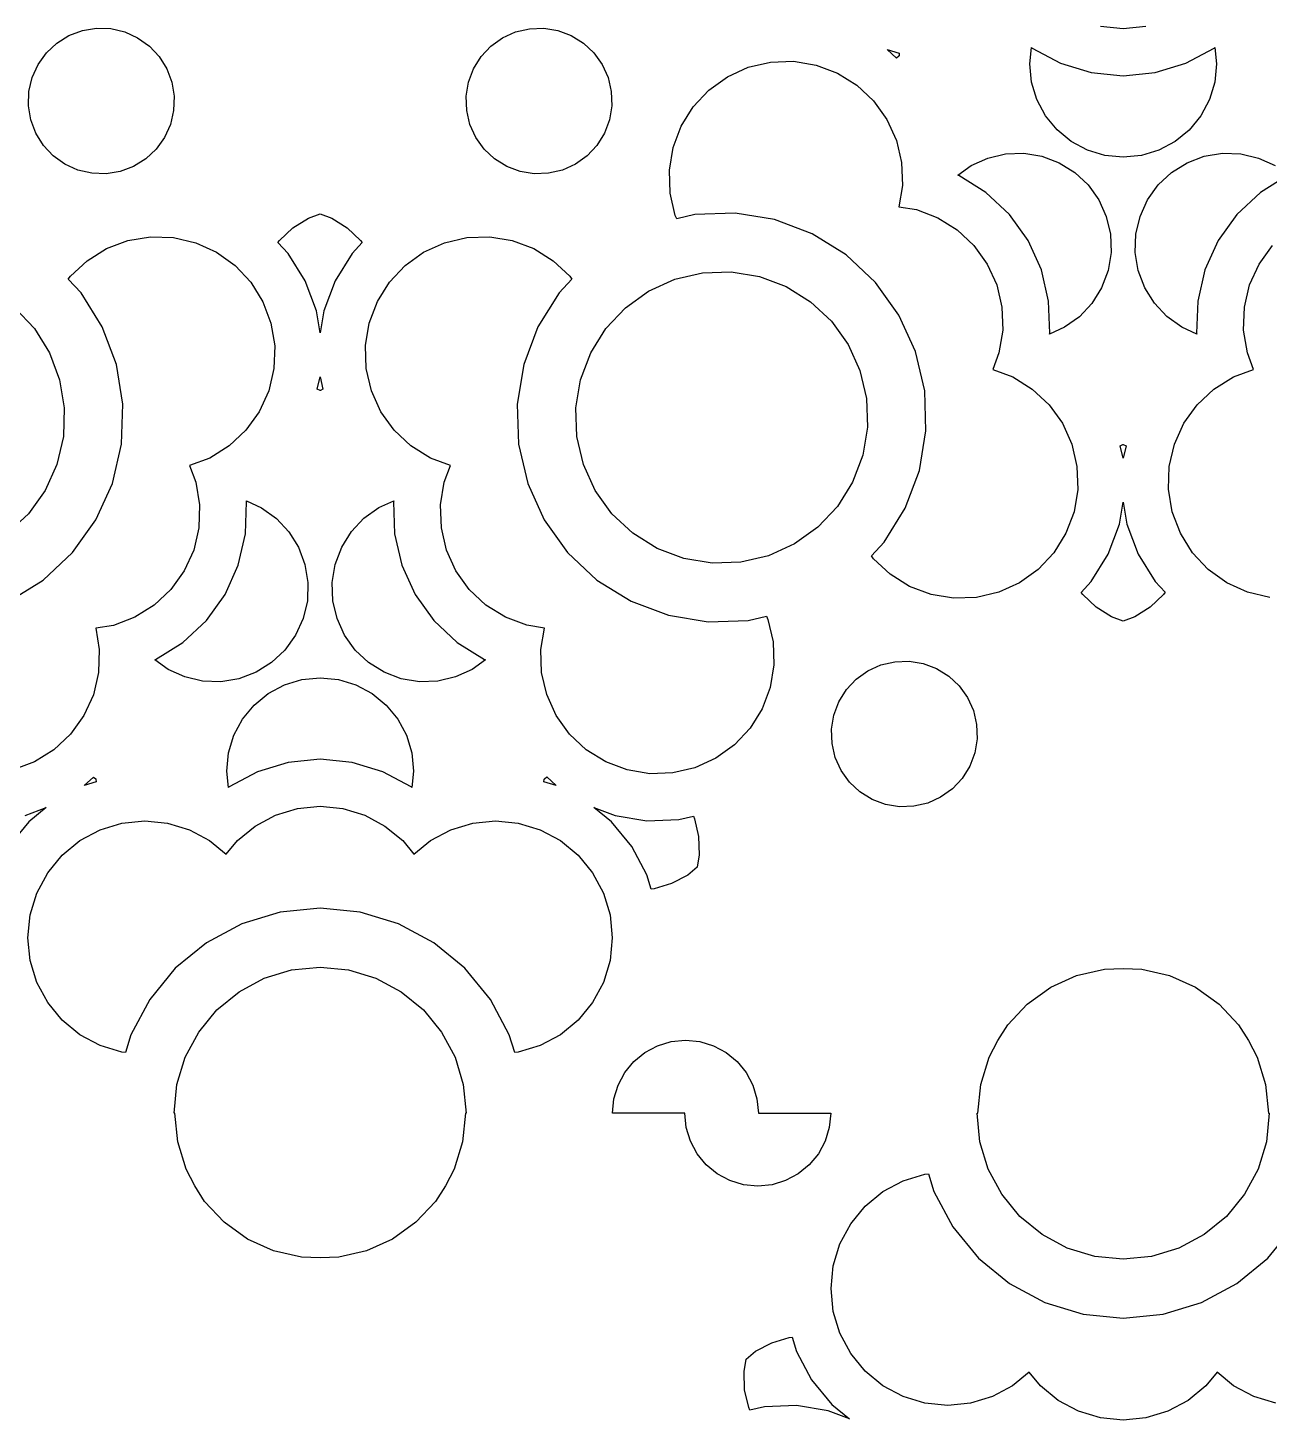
# Model space of a CAD drawing. Header units: metres. Extents: x -75 to 75, y 0 to 231.
# Drawn here: x -16.42 to 12.95, y 51.4 to 84.31 of the extents above; entities that cross this region are included whole.
import ezdxf

# ---------------------------------------------------------------- set-up
doc = ezdxf.new("R2010")
doc.units = ezdxf.units.M

msp = doc.modelspace()

# ---------------------------------------------------------------- linework, layer by layer
for p, q in [((-15.125, 84.2436), (-14.7916, 84.2987)), ((-14.7916, 84.2987), (-14.4524, 84.2883)), ((-14.4524, 84.2883), (-14.1242, 84.2112)), ((-4.87582, 84.2112), (-4.54764, 84.2877)), ((-4.54764, 84.2877), (-4.20844, 84.2993)), ((-4.20844, 84.2993), (-3.87503, 84.2436)), ((9.5, 84.2877), (8.96075, 84.3405)), ((10.0387, 84.341), (9.5, 84.2877)), ((-15.9756, 83.7148), (-15.7286, 83.9456)), ((-15.7286, 83.9456), (-15.4416, 84.1242)), ((-15.4416, 84.1242), (-15.125, 84.2436)), ((-14.1242, 84.2112), (-13.8169, 84.072)), ((-13.8169, 84.072), (-13.5397, 83.8737)), ((-5.45972, 83.8737), (-5.1814, 84.0726)), ((-5.1814, 84.0726), (-4.87582, 84.2112)), ((-3.87503, 84.2436), (-3.55844, 84.1242)), ((-3.55844, 84.1242), (-3.27084, 83.945)), ((-3.27084, 83.945), (-3.02383, 83.7142)), ((-16.1716, 83.4406), (-15.9756, 83.7148)), ((-13.5397, 83.8737), (-13.3083, 83.6273)), ((-13.3083, 83.6273), (-13.1298, 83.3397)), ((-5.86966, 83.3397), (-5.69107, 83.6273)), ((-5.69107, 83.6273), (-5.45972, 83.8737)), ((-3.02383, 83.7142), (-2.82785, 83.44)), ((3.91678, 83.7989), (4.20322, 83.7119)), ((4.13654, 83.5936), (3.91678, 83.7989)), ((4.19452, 83.6371), (4.13654, 83.5936)), ((4.19742, 83.6447), (4.19452, 83.6371)), ((4.20322, 83.7119), (4.19742, 83.6447)), ((7.29083, 83.4539), (7.3291, 83.8406)), ((7.3291, 83.8406), (7.34592, 83.8267)), ((7.34592, 83.8267), (8.0162, 83.4684)), ((10.9832, 83.4684), (11.6535, 83.8267)), ((11.6535, 83.8267), (11.6703, 83.8406)), ((11.6703, 83.8406), (11.7086, 83.4527)), ((-16.3119, 83.1321), (-16.1716, 83.4406)), ((-13.1298, 83.3397), (-13.0103, 83.0231)), ((-5.98911, 83.0231), (-5.86966, 83.3397)), ((-2.82785, 83.44), (-2.68811, 83.1315)), ((0.13742, 83.1512), (0.63144, 83.375)), ((0.63144, 83.375), (1.15735, 83.4974)), ((1.15735, 83.4974), (1.70065, 83.5159)), ((1.70065, 83.5159), (2.23352, 83.4272)), ((2.23352, 83.4272), (2.74088, 83.237)), ((7.33374, 83.0225), (7.29083, 83.4539)), ((8.0162, 83.4684), (8.7439, 83.248)), ((10.2555, 83.248), (10.9832, 83.4684)), ((11.7086, 83.4527), (11.6663, 83.0225)), ((-16.3884, 82.8039), (-16.3119, 83.1321)), ((-13.0103, 83.0231), (-12.9558, 82.6897)), ((-6.04419, 82.6897), (-5.98911, 83.0231)), ((-2.68811, 83.1315), (-2.61215, 82.8033)), ((-0.30209, 82.8358), (0.13742, 83.1512)), ((2.74088, 83.237), (3.20184, 82.95)), ((3.20184, 82.95), (3.59613, 82.5801)), ((7.4584, 82.6085), (7.33374, 83.0225)), ((8.7439, 83.248), (9.5, 83.1732)), ((9.5, 83.1732), (10.2555, 83.248)), ((11.6663, 83.0225), (11.541, 82.6085)), ((-16.3994, 82.4647), (-16.3884, 82.8039)), ((-12.9558, 82.6897), (-12.9668, 82.351)), ((-6.03201, 82.3516), (-6.04419, 82.6897)), ((-2.61215, 82.8033), (-2.59998, 82.4641)), ((-0.67261, 82.4409), (-0.30209, 82.8358)), ((7.66251, 82.2264), (7.4584, 82.6085)), ((11.541, 82.6085), (11.3363, 82.2258)), ((-16.3449, 82.1313), (-16.3994, 82.4647)), ((-12.9668, 82.351), (-13.0434, 82.0229)), ((-5.95605, 82.0229), (-6.03201, 82.3516)), ((-2.59998, 82.4641), (-2.65506, 82.1301)), ((-0.95789, 81.9805), (-0.67261, 82.4409)), ((3.59613, 82.5801), (3.91156, 82.1406)), ((-16.2255, 81.8147), (-16.3449, 82.1313)), ((-13.0434, 82.0229), (-13.1831, 81.7144)), ((-5.81631, 81.715), (-5.95605, 82.0229)), ((-2.65506, 82.1301), (-2.77451, 81.8141)), ((-1.14865, 81.4738), (-0.95789, 81.9805)), ((3.91156, 82.1406), (4.1348, 81.6465)), ((7.93735, 81.8912), (7.66251, 82.2264)), ((11.3363, 82.2258), (11.0615, 81.8907)), ((-16.0469, 81.5271), (-16.2255, 81.8147)), ((-13.1831, 81.7144), (-13.3802, 81.439)), ((-5.62033, 81.4401), (-5.81631, 81.715)), ((-2.77451, 81.8141), (-2.95367, 81.5259)), ((4.1348, 81.6465), (4.2583, 81.1195)), ((8.27191, 81.617), (7.93735, 81.8912)), ((8.6546, 81.4123), (8.27191, 81.617)), ((10.7275, 81.617), (10.3448, 81.4123)), ((11.0615, 81.8907), (10.7275, 81.617)), ((-15.8156, 81.2807), (-16.0469, 81.5271)), ((-13.3802, 81.439), (-13.6267, 81.2088)), ((-5.37332, 81.2094), (-5.62033, 81.4401)), ((-2.95367, 81.5259), (-3.18445, 81.2795)), ((-1.23737, 80.9403), (-1.14865, 81.4738)), ((6.29816, 81.2279), (6.71854, 81.3265)), ((6.71854, 81.3265), (7.15225, 81.3416)), ((7.15225, 81.3416), (7.57959, 81.2708)), ((9.0686, 81.2865), (8.6546, 81.4123)), ((9.5, 81.2447), (9.0686, 81.2865)), ((9.93082, 81.287), (9.5, 81.2447)), ((10.3448, 81.4123), (9.93082, 81.287)), ((11.4198, 81.2714), (11.8472, 81.341)), ((11.8472, 81.341), (12.2809, 81.3276)), ((12.2809, 81.3276), (12.7013, 81.2285)), ((-15.5372, 81.0818), (-15.8156, 81.2807)), ((-15.2311, 80.9432), (-15.5372, 81.0818)), ((-13.9143, 81.0296), (-14.2309, 80.9102)), ((-13.6267, 81.2088), (-13.9143, 81.0296)), ((-5.08572, 81.0302), (-5.37332, 81.2094)), ((-4.76913, 80.9107), (-5.08572, 81.0302)), ((-3.45871, 81.0835), (-3.76834, 80.9438)), ((-3.18445, 81.2795), (-3.45871, 81.0835)), ((4.2583, 81.1195), (4.27628, 80.5779)), ((5.5867, 80.8232), (5.90329, 81.0493)), ((5.90329, 81.0493), (6.29816, 81.2279)), ((7.57959, 81.2708), (7.98489, 81.1177)), ((7.98489, 81.1177), (8.35309, 80.8887)), ((10.6463, 80.8893), (11.0151, 81.1183)), ((11.0151, 81.1183), (11.4198, 81.2714)), ((12.7013, 81.2285), (13.0967, 81.0499)), ((-14.9035, 80.8661), (-15.2311, 80.9432)), ((-14.5643, 80.8557), (-14.9035, 80.8661)), ((-14.2309, 80.9102), (-14.5643, 80.8557)), ((-4.43573, 80.8551), (-4.76913, 80.9107)), ((-4.09653, 80.8667), (-4.43573, 80.8551)), ((-3.76834, 80.9438), (-4.09653, 80.8667)), ((-1.21881, 80.3976), (-1.23737, 80.9403)), ((5.60815, 80.8151), (5.5867, 80.8232)), ((6.25351, 80.4132), (5.60815, 80.8151)), ((8.35309, 80.8887), (8.6691, 80.593)), ((10.3303, 80.593), (10.6463, 80.8893)), ((13.3918, 80.8156), (12.7465, 80.4138)), ((-1.09647, 79.8717), (-1.21881, 80.3976)), ((4.27628, 80.5779), (4.1922, 80.0752)), ((6.80783, 79.8937), (6.25351, 80.4132)), ((8.6691, 80.593), (8.92075, 80.2416)), ((10.0787, 80.2416), (10.3303, 80.593)), ((12.7465, 80.4138), (12.1916, 79.8943)), ((4.1922, 80.0752), (4.60736, 80.0068)), ((4.60736, 80.0068), (5.1153, 79.8154)), ((8.92075, 80.2416), (9.09991, 79.8462)), ((9.90009, 79.8467), (10.0787, 80.2416)), ((-10.1419, 79.576), (-9.7731, 79.8056)), ((-9.7731, 79.8056), (-9.49942, 79.9082)), ((-9.49942, 79.9082), (-9.22632, 79.8062)), ((-9.22632, 79.8062), (-8.85754, 79.5765)), ((-1.0611, 79.7934), (-1.09647, 79.8717)), ((-0.63144, 79.8943), (-1.0611, 79.7934)), ((0.31717, 79.925), (-0.63144, 79.8943)), ((1.25418, 79.7702), (0.31717, 79.925)), ((2.14307, 79.4356), (1.25418, 79.7702)), ((5.1153, 79.8154), (5.57568, 79.5296)), ((7.25024, 79.2768), (6.80783, 79.8937)), ((9.09991, 79.8462), (9.19791, 79.4252)), ((9.80151, 79.4258), (9.90009, 79.8467)), ((12.1916, 79.8943), (11.7492, 79.2768)), ((-14.0459, 79.2773), (-13.5125, 79.3649)), ((-13.5125, 79.3649), (-12.9703, 79.3487)), ((-12.9703, 79.3487), (-12.4438, 79.2252)), ((-10.4579, 79.2802), (-10.1419, 79.576)), ((-8.85754, 79.5765), (-8.54211, 79.2808)), ((-6.5556, 79.2257), (-6.02969, 79.3481)), ((-6.02969, 79.3481), (-5.48697, 79.3661)), ((-5.48697, 79.3661), (-4.9541, 79.2779)), ((2.94962, 78.9347), (2.14307, 79.4356)), ((5.57568, 79.5296), (5.97055, 79.1591)), ((9.19791, 79.4252), (9.2124, 78.9915)), ((9.7876, 78.9921), (9.80151, 79.4258)), ((-15.0136, 78.8001), (-14.5527, 79.0866)), ((-14.5527, 79.0866), (-14.0459, 79.2773)), ((-12.4438, 79.2252), (-11.9498, 79.0013)), ((-11.9498, 79.0013), (-11.5097, 78.6859)), ((-10.4967, 79.2263), (-10.4579, 79.2802)), ((-10.2561, 78.9683), (-10.4967, 79.2263)), ((-8.50327, 79.2269), (-8.7439, 78.9689)), ((-8.54211, 79.2808), (-8.50327, 79.2269)), ((-7.4903, 78.6865), (-7.0502, 79.0019)), ((-7.0502, 79.0019), (-6.5556, 79.2257)), ((-4.9541, 79.2779), (-4.44675, 79.0872)), ((-4.44675, 79.0872), (-3.98578, 78.8001)), ((5.97055, 79.1591), (6.2854, 78.7201)), ((7.56393, 78.5844), (7.25024, 79.2768)), ((9.2124, 78.9915), (9.14224, 78.5647)), ((9.85776, 78.5659), (9.7876, 78.9921)), ((11.7492, 79.2768), (11.4361, 78.585)), ((12.714, 78.7201), (13.0294, 79.1596)), ((-15.4085, 78.4302), (-15.0136, 78.8001)), ((-11.5097, 78.6859), (-11.1398, 78.291)), ((-9.85428, 78.3235), (-10.2561, 78.9683)), ((-8.7439, 78.9689), (-9.14572, 78.3235)), ((-7.86023, 78.2916), (-7.4903, 78.6865)), ((-3.98578, 78.8001), (-3.59149, 78.4308)), ((3.6431, 78.2841), (2.94962, 78.9347)), ((6.2854, 78.7201), (6.50864, 78.2255)), ((12.4908, 78.2261), (12.714, 78.7201)), ((-15.4578, 78.3618), (-15.4085, 78.4302)), ((-15.1557, 78.0394), (-15.4578, 78.3618)), ((-3.54221, 78.3624), (-3.84372, 78.04)), ((-3.59149, 78.4308), (-3.54221, 78.3624)), ((-1.72733, 78.0817), (-1.10864, 78.3612)), ((-1.10864, 78.3612), (-0.45111, 78.5149)), ((-0.45111, 78.5149), (0.22614, 78.5375)), ((0.22614, 78.5375), (0.8941, 78.4273)), ((0.8941, 78.4273), (1.52786, 78.1878)), ((7.73672, 77.8446), (7.56393, 78.5844)), ((9.14224, 78.5647), (8.98917, 78.1594)), ((10.0108, 78.16), (9.85776, 78.5659)), ((11.4361, 78.585), (11.2627, 77.8452)), ((-14.6541, 77.2328), (-15.1557, 78.0394)), ((-11.1398, 78.291), (-10.8533, 77.8301)), ((-9.58698, 77.6126), (-9.85428, 78.3235)), ((-9.14572, 78.3235), (-9.41302, 77.6132)), ((-8.14609, 77.8307), (-7.86023, 78.2916)), ((-3.84372, 78.04), (-4.34528, 77.2334)), ((-2.27759, 77.6874), (-1.72733, 78.0817)), ((1.52786, 78.1878), (2.10364, 77.8301)), ((4.19626, 77.5135), (3.6431, 78.2841)), ((6.50864, 78.2255), (6.63156, 77.6996)), ((8.98917, 78.1594), (8.76013, 77.7906)), ((10.2393, 77.7918), (10.0108, 78.16)), ((12.3673, 77.7002), (12.4908, 78.2261)), ((-16.7218, 77.6869), (-16.2597, 77.1928)), ((-10.8533, 77.8301), (-10.6631, 77.3239)), ((-8.33685, 77.3245), (-8.14609, 77.8307)), ((-2.7403, 77.1934), (-2.27759, 77.6874)), ((2.10364, 77.8301), (2.59766, 77.3674)), ((6.63156, 77.6996), (6.64954, 77.1581)), ((7.76166, 77.085), (7.73672, 77.8446)), ((8.76013, 77.7906), (8.46384, 77.4752)), ((10.5356, 77.4764), (10.2393, 77.7918)), ((11.2627, 77.8452), (11.2378, 77.0856)), ((12.3505, 77.1586), (12.3673, 77.7002)), ((-9.5, 77.0902), (-9.58698, 77.6126)), ((-9.41302, 77.6132), (-9.5, 77.0902)), ((2.59766, 77.3674), (2.99136, 76.8183)), ((4.58707, 76.6484), (4.19626, 77.5135)), ((8.46384, 77.4752), (8.11246, 77.2236)), ((10.887, 77.2242), (10.5356, 77.4764)), ((-16.2597, 77.1928), (-15.9019, 76.6182)), ((-14.3202, 76.344), (-14.6541, 77.2328)), ((-10.6631, 77.3239), (-10.5744, 76.7899)), ((-8.42557, 76.7904), (-8.33685, 77.3245)), ((-4.34528, 77.2334), (-4.67984, 76.3445)), ((-3.09747, 76.6182), (-2.7403, 77.1934)), ((6.64954, 77.1581), (6.5614, 76.6229)), ((8.11246, 77.2236), (7.7576, 77.063)), ((7.7576, 77.063), (7.76166, 77.085)), ((11.2418, 77.063), (10.887, 77.2242)), ((11.2378, 77.0856), (11.2418, 77.063)), ((12.4386, 76.624), (12.3505, 77.1586)), ((-10.5744, 76.7899), (-10.5918, 76.2477)), ((-8.40701, 76.2477), (-8.42557, 76.7904)), ((2.99136, 76.8183), (3.27026, 76.2007)), ((-15.9019, 76.6182), (-15.6631, 75.9833)), ((-3.33694, 75.9839), (-3.09747, 76.6182)), ((4.80392, 75.723), (4.58707, 76.6484)), ((6.5614, 76.6229), (6.41296, 76.2286)), ((12.5865, 76.2292), (12.4386, 76.624)), ((-14.1648, 75.407), (-14.3202, 76.344)), ((-10.5918, 76.2477), (-10.7153, 75.7218)), ((-9.56784, 75.7601), (-9.5, 76.0494)), ((-9.5, 76.0494), (-9.43216, 75.7607)), ((-8.28467, 75.7224), (-8.40701, 76.2477)), ((-4.67984, 76.3445), (-4.83466, 75.4075)), ((3.27026, 76.2007), (3.42392, 75.5421)), ((6.41296, 76.2286), (6.89017, 76.0494)), ((6.89017, 76.0494), (7.35056, 75.7635)), ((11.6489, 75.7641), (12.1093, 76.05)), ((12.1093, 76.05), (12.5865, 76.2292)), ((-15.6631, 75.9833), (-15.5535, 75.3159)), ((-10.7153, 75.7218), (-10.9386, 75.2278)), ((-9.50058, 75.7305), (-9.56784, 75.7601)), ((-9.49362, 75.7322), (-9.50058, 75.7305)), ((-9.43216, 75.7607), (-9.49362, 75.7322)), ((-8.06085, 75.2278), (-8.28467, 75.7224)), ((-3.44711, 75.3165), (-3.33694, 75.9839)), ((4.83466, 74.7744), (4.80392, 75.723)), ((7.35056, 75.7635), (7.746, 75.393)), ((11.254, 75.3936), (11.6489, 75.7641)), ((-14.1955, 74.4583), (-14.1648, 75.407)), ((-4.83466, 75.4075), (-4.80392, 74.4589)), ((3.42392, 75.5421), (3.44711, 74.8654)), ((7.746, 75.393), (8.06085, 74.9541)), ((10.9386, 74.9541), (11.254, 75.3936)), ((-15.5535, 75.3159), (-15.5749, 74.6393)), ((-10.9386, 75.2278), (-11.2546, 74.7877)), ((-7.746, 74.7888), (-8.06085, 75.2278)), ((-3.42392, 74.6398), (-3.44711, 75.3165)), ((-11.2546, 74.7877), (-11.6489, 74.4178)), ((-7.35056, 74.4183), (-7.746, 74.7888)), ((3.44711, 74.8654), (3.33694, 74.1974)), ((4.67984, 73.8373), (4.83466, 74.7744)), ((8.06085, 74.9541), (8.28467, 74.4595)), ((10.7153, 74.4601), (10.9386, 74.9541)), ((-15.5749, 74.6393), (-15.7292, 73.9806)), ((-14.4124, 73.5329), (-14.1955, 74.4583)), ((-11.6489, 74.4178), (-12.1093, 74.1319)), ((-6.89017, 74.1325), (-7.35056, 74.4183)), ((-4.80392, 74.4589), (-4.58707, 73.5335)), ((-3.27026, 73.9811), (-3.42392, 74.6398)), ((8.28467, 74.4595), (8.40701, 73.9342)), ((9.43216, 74.4212), (9.49362, 74.4496)), ((9.5, 74.1325), (9.43216, 74.4212)), ((9.49362, 74.4496), (9.50058, 74.4514)), ((9.56784, 74.4218), (9.5, 74.1325)), ((9.50058, 74.4514), (9.56784, 74.4218)), ((10.5918, 73.9342), (10.7153, 74.4601)), ((-12.1093, 74.1319), (-12.5865, 73.9527)), ((-6.41296, 73.9533), (-6.89017, 74.1325)), ((3.33694, 74.1974), (3.09747, 73.5637)), ((-15.7292, 73.9806), (-16.0081, 73.3636)), ((-12.5865, 73.9527), (-12.4386, 73.5579)), ((-6.5614, 73.5584), (-6.41296, 73.9533)), ((-2.99136, 73.3636), (-3.27026, 73.9811)), ((4.34528, 72.9485), (4.67984, 73.8373)), ((8.40701, 73.9342), (8.42557, 73.3914)), ((10.5744, 73.392), (10.5918, 73.9342)), ((-14.8032, 72.6684), (-14.4124, 73.5329)), ((-12.4386, 73.5579), (-12.3505, 73.0233)), ((-6.64954, 73.0238), (-6.5614, 73.5584)), ((-4.58707, 73.5335), (-4.19626, 72.6684)), ((3.09747, 73.5637), (2.73972, 72.9879)), ((8.42557, 73.3914), (8.33685, 72.8568)), ((10.6631, 72.858), (10.5744, 73.392)), ((-16.0081, 73.3636), (-16.4029, 72.8139)), ((-11.2627, 72.3367), (-11.2378, 73.0963)), ((-11.2378, 73.0963), (-11.2418, 73.1189)), ((-11.2418, 73.1189), (-10.887, 72.9577)), ((-8.11246, 72.9583), (-7.7576, 73.1189)), ((-7.7576, 73.1189), (-7.76166, 73.0969)), ((-7.76166, 73.0969), (-7.73672, 72.3373)), ((-2.59766, 72.8145), (-2.99136, 73.3636)), ((9.41302, 72.5687), (9.5, 73.0917)), ((9.5, 73.0917), (9.58698, 72.5692)), ((-16.4029, 72.8139), (-16.8964, 72.3512)), ((-12.3505, 73.0233), (-12.3673, 72.4817)), ((-10.887, 72.9577), (-10.5356, 72.7055)), ((-8.46442, 72.7061), (-8.11246, 72.9583)), ((-6.63156, 72.4823), (-6.64954, 73.0238)), ((-2.10364, 72.3518), (-2.59766, 72.8145)), ((2.73972, 72.9879), (2.27701, 72.4939)), ((3.84372, 72.1419), (4.34528, 72.9485)), ((8.33685, 72.8568), (8.14609, 72.3512)), ((10.8533, 72.3518), (10.6631, 72.858)), ((-15.3569, 71.8972), (-14.8032, 72.6684)), ((-12.3673, 72.4817), (-12.4908, 71.9558)), ((-10.5356, 72.7055), (-10.2393, 72.3901)), ((-8.76071, 72.3907), (-8.46442, 72.7061)), ((-6.50864, 71.9564), (-6.63156, 72.4823)), ((-4.19626, 72.6684), (-3.6431, 71.8978)), ((2.27701, 72.4939), (1.72733, 72.1002)), ((9.14572, 71.8584), (9.41302, 72.5687)), ((9.58698, 72.5692), (9.85428, 71.8584)), ((-11.4361, 71.5969), (-11.2627, 72.3367)), ((-10.2393, 72.3901), (-10.0108, 72.0219)), ((-8.98917, 72.0225), (-8.76071, 72.3907)), ((-7.73672, 72.3373), (-7.56393, 71.5974)), ((-1.52786, 71.994), (-2.10364, 72.3518)), ((1.72733, 72.1002), (1.10864, 71.8207)), ((3.54221, 71.8195), (3.84372, 72.1419)), ((8.14609, 72.3512), (7.85965, 71.8897)), ((11.1398, 71.8908), (10.8533, 72.3518)), ((-16.0504, 71.2466), (-15.3569, 71.8972)), ((-12.4908, 71.9558), (-12.714, 71.4618)), ((-10.0108, 72.0219), (-9.85776, 71.616)), ((-9.14224, 71.6166), (-8.98917, 72.0225)), ((-6.2854, 71.4618), (-6.50864, 71.9564)), ((-3.6431, 71.8978), (-2.94962, 71.2472)), ((-0.8941, 71.7546), (-1.52786, 71.994)), ((-0.22614, 71.6444), (-0.8941, 71.7546)), ((1.10864, 71.8207), (0.45111, 71.667)), ((3.59149, 71.7511), (3.54221, 71.8195)), ((3.98578, 71.3817), (3.59149, 71.7511)), ((7.85965, 71.8897), (7.48972, 71.4948)), ((8.7439, 71.213), (9.14572, 71.8584)), ((9.85428, 71.8584), (10.2561, 71.2136)), ((11.5097, 71.496), (11.1398, 71.8908)), ((-12.714, 71.4618), (-13.03, 71.0217)), ((-11.7492, 70.9051), (-11.4361, 71.5969)), ((-9.85776, 71.616), (-9.7876, 71.1898)), ((-9.2124, 71.1904), (-9.14224, 71.6166)), ((-7.56393, 71.5974), (-7.25024, 70.9051)), ((-5.97055, 71.0228), (-6.2854, 71.4618)), ((0.45111, 71.667), (-0.22614, 71.6444)), ((7.48972, 71.4948), (7.0502, 71.18)), ((11.9498, 71.1805), (11.5097, 71.496)), ((-16.8569, 70.7457), (-16.0504, 71.2466)), ((-9.7876, 71.1898), (-9.80151, 70.7561)), ((-9.19791, 70.7567), (-9.2124, 71.1904)), ((-2.94962, 71.2472), (-2.14307, 70.7462)), ((4.44675, 71.0947), (3.98578, 71.3817)), ((4.9541, 70.904), (4.44675, 71.0947)), ((7.0502, 71.18), (6.5556, 70.9561)), ((8.50327, 70.955), (8.7439, 71.213)), ((10.2561, 71.2136), (10.4967, 70.9556)), ((12.4438, 70.9567), (11.9498, 71.1805)), ((-13.03, 71.0217), (-13.4243, 70.6517)), ((-12.1916, 70.2876), (-11.7492, 70.9051)), ((-9.80151, 70.7561), (-9.90009, 70.3351)), ((-9.09991, 70.3357), (-9.19791, 70.7567)), ((-7.25024, 70.9051), (-6.80783, 70.2882)), ((-5.57568, 70.6523), (-5.97055, 71.0228)), ((5.48697, 70.8158), (4.9541, 70.904)), ((6.02969, 70.8338), (5.48697, 70.8158)), ((6.5556, 70.9561), (6.02969, 70.8338)), ((8.54211, 70.9011), (8.50327, 70.955)), ((8.85754, 70.6053), (8.54211, 70.9011)), ((10.4573, 70.9011), (10.1419, 70.6059)), ((10.4967, 70.9556), (10.4573, 70.9011)), ((12.9703, 70.8332), (12.4438, 70.9567)), ((-13.4243, 70.6517), (-13.8847, 70.3659)), ((-5.1153, 70.3665), (-5.57568, 70.6523)), ((-2.14307, 70.7462), (-1.25418, 70.4117)), ((9.22632, 70.3757), (8.85754, 70.6053)), ((10.1419, 70.6059), (9.7731, 70.3763)), ((-14.3921, 70.1745), (-14.8078, 70.1061)), ((-14.8078, 70.1061), (-14.7243, 69.6034)), ((-13.8847, 70.3659), (-14.3921, 70.1745)), ((-12.7465, 69.7681), (-12.1916, 70.2876)), ((-9.90009, 70.3351), (-10.0787, 69.9403)), ((-8.92075, 69.9403), (-9.09991, 70.3357)), ((-6.80783, 70.2882), (-6.25351, 69.7686)), ((-4.60736, 70.1751), (-5.1153, 70.3665)), ((-4.1922, 70.1067), (-4.60736, 70.1751)), ((-4.27628, 69.604), (-4.1922, 70.1067)), ((-1.25418, 70.4117), (-0.31717, 70.2569)), ((-0.31717, 70.2569), (0.63144, 70.2876)), ((0.63144, 70.2876), (1.0611, 70.3885)), ((1.0611, 70.3885), (1.09647, 70.3102)), ((1.09647, 70.3102), (1.21881, 69.7843)), ((9.49942, 70.2737), (9.22632, 70.3757)), ((9.7731, 70.3763), (9.49942, 70.2737)), ((-13.3918, 69.3662), (-12.7465, 69.7681)), ((-10.0787, 69.9403), (-10.3309, 69.5883)), ((-8.6691, 69.5889), (-8.92075, 69.9403)), ((-6.25351, 69.7686), (-5.60815, 69.3668)), ((1.21881, 69.7843), (1.23737, 69.2416)), ((-14.7243, 69.6034), (-14.7411, 69.0618)), ((-10.3309, 69.5883), (-10.6463, 69.2926)), ((-8.35309, 69.2932), (-8.6691, 69.5889)), ((-4.2583, 69.0624), (-4.27628, 69.604)), ((-13.4133, 69.3581), (-13.3918, 69.3662)), ((-13.0967, 69.132), (-13.4133, 69.3581)), ((-12.7013, 68.9534), (-13.0967, 69.132)), ((-10.6463, 69.2926), (-11.0151, 69.0636)), ((-7.98489, 69.0641), (-8.35309, 69.2932)), ((-5.90329, 69.1326), (-6.29816, 68.954)), ((-5.5867, 69.3587), (-5.90329, 69.1326)), ((-5.60815, 69.3668), (-5.5867, 69.3587)), ((1.23737, 69.2416), (1.14865, 68.7076)), ((3.45871, 69.0984), (3.76834, 69.2381)), ((3.76834, 69.2381), (4.09653, 69.3152)), ((4.09653, 69.3152), (4.43573, 69.3268)), ((4.43573, 69.3268), (4.76913, 69.2711)), ((4.76913, 69.2711), (5.08572, 69.1517)), ((5.08572, 69.1517), (5.37332, 68.9725)), ((-14.7411, 69.0618), (-14.8646, 68.5348)), ((-12.2809, 68.8542), (-12.7013, 68.9534)), ((-11.8472, 68.8403), (-12.2809, 68.8542)), ((-11.4198, 68.9105), (-11.8472, 68.8403)), ((-11.0151, 69.0636), (-11.4198, 68.9105)), ((-10.3448, 68.7696), (-9.93082, 68.8948)), ((-9.93082, 68.8948), (-9.5, 68.9372)), ((-9.5, 68.9372), (-9.0686, 68.8954)), ((-9.0686, 68.8954), (-8.6546, 68.7696)), ((-7.57959, 68.9111), (-7.98489, 69.0641)), ((-7.15225, 68.8403), (-7.57959, 68.9111)), ((-6.71854, 68.8554), (-7.15225, 68.8403)), ((-6.29816, 68.954), (-6.71854, 68.8554)), ((-4.1348, 68.5353), (-4.2583, 69.0624)), ((2.95309, 68.6554), (3.18387, 68.9018)), ((3.18387, 68.9018), (3.45871, 69.0984)), ((5.37332, 68.9725), (5.62033, 68.7418)), ((-14.8646, 68.5348), (-15.0884, 68.0407)), ((-11.0621, 68.2906), (-10.7275, 68.5649)), ((-10.7275, 68.5649), (-10.3448, 68.7696)), ((-8.6546, 68.7696), (-8.27191, 68.5649)), ((-8.27191, 68.5649), (-7.93735, 68.2906)), ((-3.91156, 68.0413), (-4.1348, 68.5353)), ((1.14865, 68.7076), (0.95789, 68.2014)), ((2.77451, 68.3678), (2.95309, 68.6554)), ((5.62033, 68.7418), (5.81631, 68.4669)), ((5.81631, 68.4669), (5.95605, 68.159)), ((-11.3369, 67.9555), (-11.0621, 68.2906)), ((-7.93735, 68.2906), (-7.66251, 67.9555)), ((0.95789, 68.2014), (0.67203, 67.7404)), ((2.65506, 68.0512), (2.77451, 68.3678)), ((5.95605, 68.159), (6.03201, 67.8303)), ((-15.0884, 68.0407), (-15.4039, 67.6006)), ((-11.541, 67.5734), (-11.3369, 67.9555)), ((-7.66251, 67.9555), (-7.4584, 67.5734)), ((-3.59613, 67.6018), (-3.91156, 68.0413)), ((2.59998, 67.7178), (2.65506, 68.0512)), ((6.03201, 67.8303), (6.04419, 67.4922)), ((-15.4039, 67.6006), (-15.7982, 67.2313)), ((-11.6663, 67.1594), (-11.541, 67.5734)), ((-7.4584, 67.5734), (-7.33374, 67.1594)), ((-3.20184, 67.2319), (-3.59613, 67.6018)), ((0.67203, 67.7404), (0.30151, 67.3455)), ((2.61215, 67.3786), (2.59998, 67.7178)), ((6.04419, 67.4922), (5.98911, 67.1582)), ((-15.7982, 67.2313), (-16.2591, 66.9443)), ((-11.7086, 66.7292), (-11.6663, 67.1594)), ((-7.33374, 67.1594), (-7.29083, 66.728)), ((-2.74088, 66.9449), (-3.20184, 67.2319)), ((0.30151, 67.3455), (-0.13742, 67.0307)), ((2.68811, 67.0504), (2.61215, 67.3786)), ((5.98911, 67.1582), (5.86966, 66.8422)), ((-16.2591, 66.9443), (-16.7659, 66.7541)), ((-10.2555, 66.9338), (-10.9832, 66.7135)), ((-9.5, 67.0086), (-10.2555, 66.9338)), ((-8.7439, 66.9338), (-9.5, 67.0086)), ((-8.0162, 66.7135), (-8.7439, 66.9338)), ((-2.23352, 66.7547), (-2.74088, 66.9449)), ((-0.63144, 66.8069), (-1.15735, 66.6845)), ((-0.13742, 67.0307), (-0.63144, 66.8069)), ((2.82785, 66.7419), (2.68811, 67.0504)), ((5.86966, 66.8422), (5.69049, 66.554)), ((-15.0809, 66.3836), (-14.8629, 66.5877)), ((-14.8629, 66.5877), (-14.8043, 66.5436)), ((-14.8043, 66.5436), (-14.8026, 66.5372)), ((-14.8026, 66.5372), (-14.7962, 66.47)), ((-11.6703, 66.3412), (-11.7086, 66.7292)), ((-10.9832, 66.7135), (-11.6535, 66.3552)), ((-7.34592, 66.3552), (-8.0162, 66.7135)), ((-7.29083, 66.728), (-7.3291, 66.3412)), ((-4.20322, 66.47), (-4.19742, 66.5372)), ((-4.19742, 66.5372), (-4.19452, 66.5448)), ((-4.19452, 66.5448), (-4.13654, 66.5883)), ((-4.13654, 66.5883), (-3.91678, 66.383)), ((-1.70065, 66.666), (-2.23352, 66.7547)), ((-1.15735, 66.6845), (-1.70065, 66.666)), ((3.02383, 66.4677), (2.82785, 66.7419)), ((5.69049, 66.554), (5.45914, 66.3076)), ((-14.7962, 66.47), (-15.0809, 66.3836)), ((-11.6535, 66.3552), (-11.6703, 66.3412)), ((-7.3291, 66.3412), (-7.34592, 66.3552)), ((-3.91678, 66.383), (-4.20322, 66.47)), ((3.27084, 66.2369), (3.02383, 66.4677)), ((3.55844, 66.0577), (3.27084, 66.2369)), ((5.45914, 66.3076), (5.1814, 66.1093)), ((-16.4771, 65.6779), (-15.9796, 65.8652)), ((-15.9796, 65.8652), (-16.3907, 65.5277)), ((-10.5565, 65.6843), (-10.0387, 65.8409)), ((-10.0387, 65.8409), (-9.5, 65.8942)), ((-9.5, 65.8942), (-8.96075, 65.8414)), ((-8.96075, 65.8414), (-8.44296, 65.6843)), ((-2.60867, 65.5277), (-3.02151, 65.8658)), ((-3.02151, 65.8658), (-2.52228, 65.6785)), ((3.87503, 65.9383), (3.55844, 66.0577)), ((4.20844, 65.8826), (3.87503, 65.9383)), ((4.54764, 65.8942), (4.20844, 65.8826)), ((4.87582, 65.9707), (4.54764, 65.8942)), ((5.1814, 66.1093), (4.87582, 65.9707)), ((-16.3907, 65.5277), (-16.872, 64.9404)), ((-14.7057, 65.3387), (-14.1885, 65.4953)), ((-14.1885, 65.4953), (-13.6493, 65.5486)), ((-13.6493, 65.5486), (-13.11, 65.4958)), ((-13.11, 65.4958), (-12.5917, 65.3387)), ((-11.0342, 65.4286), (-10.5565, 65.6843)), ((-8.44296, 65.6843), (-7.96518, 65.4286)), ((-6.40775, 65.3387), (-5.88937, 65.4953)), ((-5.88937, 65.4953), (-5.35013, 65.5486)), ((-5.35013, 65.5486), (-4.81088, 65.4958)), ((-4.81088, 65.4958), (-4.29367, 65.3387)), ((-2.12741, 64.9404), (-2.60867, 65.5277)), ((-2.52228, 65.6785), (-1.77255, 65.5544)), ((-1.77255, 65.5544), (-1.01297, 65.5793)), ((-1.01297, 65.5793), (-0.66971, 65.6594)), ((-0.66971, 65.6594), (-0.64188, 65.5973)), ((-0.64188, 65.5973), (-0.54446, 65.1775)), ((-15.1847, 65.083), (-14.7057, 65.3387)), ((-12.5917, 65.3387), (-12.1139, 65.083)), ((-11.4535, 65.0847), (-11.0342, 65.4286)), ((-7.96518, 65.4286), (-7.54596, 65.0847)), ((-6.88553, 65.083), (-6.40775, 65.3387)), ((-4.29367, 65.3387), (-3.81473, 65.083)), ((-0.54446, 65.1775), (-0.52939, 64.7432)), ((-15.6028, 64.7392), (-15.1847, 65.083)), ((-12.1139, 65.083), (-11.7202, 64.7595)), ((-11.7202, 64.7595), (-11.4535, 65.0847)), ((-7.54596, 65.0847), (-7.27924, 64.7595)), ((-7.27924, 64.7595), (-6.88553, 65.083)), ((-3.81473, 65.083), (-3.39667, 64.7392)), ((-1.76907, 64.2701), (-2.12741, 64.9404)), ((-15.946, 64.3211), (-15.6028, 64.7392)), ((-3.39667, 64.7392), (-3.05341, 64.3211)), ((-0.52939, 64.7432), (-0.57693, 64.455)), ((-16.2017, 63.8427), (-15.946, 64.3211)), ((-3.05341, 64.3211), (-2.7977, 63.8427)), ((-1.66644, 63.9332), (-1.76907, 64.2701)), ((-0.80249, 64.2695), (-1.18576, 64.0648)), ((-0.57693, 64.455), (-0.80249, 64.2695)), ((-1.59918, 63.9396), (-1.66644, 63.9332)), ((-1.18576, 64.0648), (-1.59918, 63.9396)), ((-16.3589, 63.3255), (-16.2017, 63.8427)), ((-2.7977, 63.8427), (-2.64114, 63.3255)), ((-16.4116, 62.7869), (-16.3589, 63.3255)), ((-10.444, 63.3882), (-11.3543, 63.1127)), ((-9.5, 63.4821), (-10.444, 63.3882)), ((-8.55545, 63.3882), (-9.5, 63.4821)), ((-7.64511, 63.1127), (-8.55545, 63.3882)), ((-2.64114, 63.3255), (-2.5878, 62.7857)), ((-11.3543, 63.1127), (-12.1916, 62.6645)), ((-6.80783, 62.6645), (-7.64511, 63.1127)), ((-16.3583, 62.247), (-16.4116, 62.7869)), ((-12.1916, 62.6645), (-12.9257, 62.0627)), ((-6.07376, 62.0627), (-6.80783, 62.6645)), ((-2.5878, 62.7857), (-2.64056, 62.247)), ((-16.2017, 61.7292), (-16.3583, 62.247)), ((-2.64056, 62.247), (-2.7977, 61.7292)), ((-12.9257, 62.0627), (-13.5275, 61.3286)), ((-10.8209, 61.8278), (-10.1732, 62.0238)), ((-10.1732, 62.0238), (-9.5, 62.0905)), ((-9.5, 62.0905), (-8.82623, 62.0244)), ((-8.82623, 62.0244), (-8.17856, 61.8278)), ((-5.47189, 61.3286), (-6.07376, 62.0627)), ((7.78485, 61.6144), (8.39948, 61.8916)), ((8.39948, 61.8916), (9.05759, 62.0453)), ((9.05759, 62.0453), (9.5, 62.0603)), ((9.5, 62.0603), (9.94183, 62.0458)), ((9.94183, 62.0458), (10.5999, 61.8916)), ((10.5999, 61.8916), (11.2151, 61.6139)), ((-15.946, 61.2515), (-16.2017, 61.7292)), ((-11.4187, 61.5083), (-10.8209, 61.8278)), ((-8.17856, 61.8278), (-7.58075, 61.5083)), ((-2.7977, 61.7292), (-3.05399, 61.2509)), ((7.23111, 61.2173), (7.78485, 61.6144)), ((11.2151, 61.6139), (11.7689, 61.2173)), ((-15.6028, 60.8334), (-15.946, 61.2515)), ((-13.5275, 61.3286), (-13.9757, 60.4913)), ((-11.9423, 61.0793), (-11.4187, 61.5083)), ((-7.58075, 61.5083), (-7.05716, 61.0793)), ((-5.02368, 60.4913), (-5.47189, 61.3286)), ((-3.05399, 61.2509), (-3.39725, 60.8328)), ((6.7684, 60.7232), (7.23111, 61.2173)), ((11.7689, 61.2173), (12.2316, 60.7232)), ((-12.3719, 60.5551), (-11.9423, 61.0793)), ((-7.05716, 61.0793), (-6.6275, 60.5551)), ((-15.1847, 60.4896), (-15.6028, 60.8334)), ((-12.6908, 59.9579), (-12.3719, 60.5551)), ((-6.6275, 60.5551), (-6.30859, 59.9579)), ((-3.39725, 60.8328), (-3.81473, 60.4896)), ((6.53705, 60.3521), (6.7684, 60.7232)), ((12.2316, 60.7232), (12.4624, 60.3521)), ((-14.7057, 60.2339), (-15.1847, 60.4896)), ((-14.1885, 60.0767), (-14.7057, 60.2339)), ((-13.9757, 60.4913), (-14.1033, 60.0692)), ((-4.89612, 60.0692), (-5.02368, 60.4913)), ((-4.29367, 60.2339), (-4.81088, 60.0773)), ((-3.81473, 60.4896), (-4.29367, 60.2339)), ((-1.81372, 60.0709), (-1.51453, 60.2304)), ((-1.51453, 60.2304), (-1.19156, 60.3284)), ((-1.19156, 60.3284), (-0.85467, 60.3614)), ((-0.85467, 60.3614), (-0.51837, 60.3289)), ((-0.51837, 60.3289), (-0.1954, 60.2304)), ((-0.1954, 60.2304), (0.10321, 60.0709)), ((6.32715, 59.9579), (6.53705, 60.3521)), ((12.4624, 60.3521), (12.6729, 59.9579)), ((-14.1033, 60.0692), (-14.1885, 60.0767)), ((-12.8874, 59.3108), (-12.6908, 59.9579)), ((-6.30859, 59.9579), (-6.11261, 59.3108)), ((-4.81088, 60.0773), (-4.89612, 60.0692)), ((-2.07523, 59.8564), (-1.81372, 60.0709)), ((0.10321, 60.0709), (0.36472, 59.8564)), ((6.13058, 59.3108), (6.32715, 59.9579)), ((12.6729, 59.9579), (12.8688, 59.3108)), ((-2.44922, 59.2963), (-2.28976, 59.5949)), ((-2.28976, 59.5949), (-2.07523, 59.8564)), ((0.36472, 59.8564), (0.57925, 59.5949)), ((0.57925, 59.5949), (0.73871, 59.2963)), ((-12.9535, 58.6399), (-12.8874, 59.3108)), ((-6.11261, 59.3108), (-6.04593, 58.6399)), ((-2.54721, 58.9733), (-2.44922, 59.2963)), ((0.73871, 59.2963), (0.83612, 58.9733)), ((6.0639, 58.6329), (6.13058, 59.3108)), ((12.8688, 59.3108), (12.9361, 58.6329)), ((-2.57968, 58.6399), (-2.54721, 58.9733)), ((0.83612, 58.9733), (0.86975, 58.6329)), ((-12.9361, 58.6399), (-12.9535, 58.6399)), ((-12.8688, 57.9621), (-12.9361, 58.6399)), ((-6.0639, 58.6399), (-6.13058, 57.9621)), ((-6.04593, 58.6399), (-6.0639, 58.6399)), ((-0.86975, 58.6399), (-2.57968, 58.6399)), ((-0.83612, 58.2995), (-0.86975, 58.6399)), ((0.86975, 58.6329), (2.57968, 58.6329)), ((2.57968, 58.6329), (2.54721, 58.2995)), ((6.11261, 57.9621), (6.04593, 58.6329)), ((6.04593, 58.6329), (6.0639, 58.6329)), ((12.9535, 58.6329), (12.8874, 57.9621)), ((12.9361, 58.6329), (12.9535, 58.6329)), ((-0.73871, 57.9766), (-0.83612, 58.2995)), ((2.54721, 58.2995), (2.44922, 57.9766)), ((-12.6729, 57.315), (-12.8688, 57.9621)), ((-6.13058, 57.9621), (-6.32715, 57.315)), ((-0.57925, 57.6779), (-0.73871, 57.9766)), ((2.44922, 57.9766), (2.28918, 57.6774)), ((6.30859, 57.315), (6.11261, 57.9621)), ((12.8874, 57.9621), (12.6908, 57.315)), ((-0.36472, 57.4164), (-0.57925, 57.6779)), ((2.28918, 57.6774), (2.07465, 57.4159)), ((-12.4624, 56.9207), (-12.6729, 57.315)), ((-6.32715, 57.315), (-6.53705, 56.9207)), ((-0.10321, 57.2019), (-0.36472, 57.4164)), ((2.07465, 57.4159), (1.81372, 57.2019)), ((6.6275, 56.7177), (6.30859, 57.315)), ((12.6908, 57.315), (12.3713, 56.7172)), ((0.1954, 57.0424), (-0.10321, 57.2019)), ((0.51837, 56.9439), (0.1954, 57.0424)), ((0.85467, 56.9114), (0.51837, 56.9439)), ((1.19156, 56.9445), (0.85467, 56.9114)), ((1.51453, 57.0424), (1.19156, 56.9445)), ((1.81372, 57.2019), (1.51453, 57.0424)), ((3.81473, 56.7833), (4.29367, 57.039)), ((4.29367, 57.039), (4.81088, 57.1955)), ((4.81088, 57.1955), (4.89612, 57.2036)), ((4.89612, 57.2036), (5.02368, 56.7815)), ((-12.2316, 56.5496), (-12.4624, 56.9207)), ((-6.53705, 56.9207), (-6.76898, 56.549)), ((3.39667, 56.4394), (3.81473, 56.7833)), ((5.02368, 56.7815), (5.47189, 55.9442)), ((7.05716, 56.1936), (6.6275, 56.7177)), ((12.3713, 56.7172), (11.9417, 56.193)), ((-11.7689, 56.0556), (-12.2316, 56.5496)), ((-6.76898, 56.549), (-7.23169, 56.055)), ((3.05341, 56.0214), (3.39667, 56.4394)), ((-11.2151, 55.659), (-11.7689, 56.0556)), ((-7.23169, 56.055), (-7.78485, 55.6584)), ((2.7977, 55.5436), (3.05341, 56.0214)), ((7.58075, 55.7645), (7.05716, 56.1936)), ((11.9417, 56.193), (11.4187, 55.7645)), ((-10.5999, 55.3812), (-11.2151, 55.659)), ((-7.78485, 55.6584), (-8.39948, 55.3812)), ((5.47189, 55.9442), (6.07376, 55.2102)), ((8.17856, 55.445), (7.58075, 55.7645)), ((11.4187, 55.7645), (10.8209, 55.445)), ((12.9257, 55.2102), (13.5275, 55.9442)), ((-9.94183, 55.227), (-10.5999, 55.3812)), ((-8.39948, 55.3812), (-9.05759, 55.2276)), ((2.64056, 55.0258), (2.7977, 55.5436)), ((8.82623, 55.2484), (8.17856, 55.445)), ((10.8209, 55.445), (10.1732, 55.249)), ((-9.5, 55.2125), (-9.94183, 55.227)), ((-9.05759, 55.2276), (-9.5, 55.2125)), ((2.5878, 54.4871), (2.64056, 55.0258)), ((6.07376, 55.2102), (6.80783, 54.6083)), ((9.5, 55.1823), (8.82623, 55.2484)), ((10.1732, 55.249), (9.5, 55.1823)), ((12.1916, 54.6083), (12.9257, 55.2102)), ((2.64114, 53.9473), (2.5878, 54.4871)), ((6.80783, 54.6083), (7.64511, 54.1601)), ((11.3543, 54.1601), (12.1916, 54.6083)), ((7.64511, 54.1601), (8.55545, 53.8847)), ((10.444, 53.8847), (11.3543, 54.1601)), ((2.7977, 53.4301), (2.64114, 53.9473)), ((8.55545, 53.8847), (9.5, 53.7907)), ((9.5, 53.7907), (10.444, 53.8847)), ((1.18576, 53.208), (1.59918, 53.3333)), ((1.59918, 53.3333), (1.66644, 53.3396)), ((1.66644, 53.3396), (1.76907, 53.0027)), ((3.05341, 52.9517), (2.7977, 53.4301)), ((0.57693, 52.8178), (0.80249, 53.0033)), ((0.80249, 53.0033), (1.18576, 53.208)), ((1.76907, 53.0027), (2.12741, 52.3325)), ((0.52939, 52.5296), (0.57693, 52.8178)), ((3.39667, 52.5337), (3.05341, 52.9517)), ((0.54446, 52.0953), (0.52939, 52.5296)), ((2.12741, 52.3325), (2.60867, 51.7451)), ((3.81473, 52.1898), (3.39667, 52.5337)), ((7.27924, 52.5134), (6.88553, 52.1898)), ((7.54596, 52.1881), (7.27924, 52.5134)), ((11.7202, 52.5134), (11.4529, 52.1875)), ((12.1139, 52.1898), (11.7202, 52.5134)), ((0.64188, 51.6755), (0.54446, 52.0953)), ((4.29367, 51.9341), (3.81473, 52.1898)), ((6.88553, 52.1898), (6.40775, 51.9341)), ((7.96518, 51.8442), (7.54596, 52.1881)), ((11.4529, 52.1875), (11.0342, 51.8442)), ((12.5917, 51.9341), (12.1139, 52.1898)), ((0.66971, 51.6135), (0.64188, 51.6755)), ((1.01297, 51.6935), (0.66971, 51.6135)), ((1.77255, 51.7184), (1.01297, 51.6935)), ((2.52228, 51.5943), (1.77255, 51.7184)), ((2.60867, 51.7451), (3.02151, 51.407)), ((4.81088, 51.777), (4.29367, 51.9341)), ((5.35013, 51.7242), (4.81088, 51.777)), ((5.88937, 51.7776), (5.35013, 51.7242)), ((6.40775, 51.9341), (5.88937, 51.7776)), ((8.44296, 51.5885), (7.96518, 51.8442)), ((11.0342, 51.8442), (10.5565, 51.5885)), ((13.11, 51.777), (12.5917, 51.9341)), ((3.02151, 51.407), (2.52228, 51.5943)), ((8.96075, 51.4314), (8.44296, 51.5885)), ((9.5, 51.3786), (8.96075, 51.4314)), ((10.0387, 51.432), (9.5, 51.3786)), ((10.5565, 51.5885), (10.0387, 51.432))]:
    msp.add_line(p, q)

doc.saveas('drawing.dxf')
